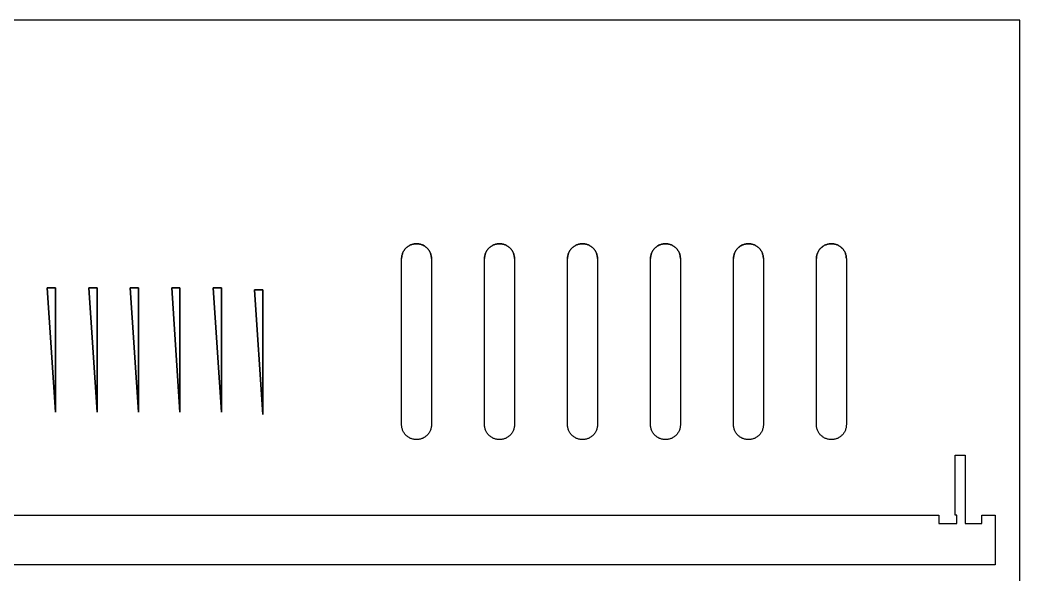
# Model space of a CAD drawing. Header units: inches. Extents: x -2871 to 2516, y -1264 to 7476.
# Drawn here: x -2086 to -1484, y 842 to 1176 of the extents above; entities that cross this region are included whole.
import ezdxf

# ---------------------------------------------------------------- set-up
doc = ezdxf.new("R2010")
doc.units = ezdxf.units.IN
doc.header["$MEASUREMENT"] = 0
doc.layers.add('0_SHEET_BirchPly 2440x1220x18', color=3, linetype='CONTINUOUS')
doc.layers.add('6_anyTOOL_CUTTHROUGH_OUTSIDE', color=5, linetype='CONTINUOUS')

msp = doc.modelspace()

# ---------------------------------------------------------------- linework, layer by layer
at = {"layer": '0_SHEET_BirchPly 2440x1220x18', "linetype": 'Continuous'}
msp.add_lwpolyline([(-1483.52, -1263.54), (-1483.52, 1176.46), (-2703.52, 1176.46), (-2703.52, -1263.54)], close=True, dxfattribs=at)
at = {"layer": '6_anyTOOL_CUTTHROUGH_OUTSIDE'}
for p, q in [((-1855.18, 1036.85), (-1855.38, 1036.43)), ((-1854.95, 1037.27), (-1855.18, 1036.85)), ((-1854.71, 1037.67), (-1854.95, 1037.27)), ((-1854.44, 1038.06), (-1854.71, 1037.67)), ((-1854.15, 1038.43), (-1854.44, 1038.06)), ((-1853.85, 1038.79), (-1854.15, 1038.43)), ((-1853.52, 1039.13), (-1853.85, 1038.79)), ((-1853.18, 1039.46), (-1853.52, 1039.13)), ((-1852.82, 1039.76), (-1853.18, 1039.46)), ((-1852.45, 1040.05), (-1852.82, 1039.76)), ((-1852.06, 1040.32), (-1852.45, 1040.05)), ((-1851.66, 1040.56), (-1852.06, 1040.32)), ((-1851.24, 1040.79), (-1851.66, 1040.56)), ((-1850.82, 1040.99), (-1851.24, 1040.79)), ((-1850.38, 1041.17), (-1850.82, 1040.99)), ((-1849.94, 1041.33), (-1850.38, 1041.17)), ((-1849.49, 1041.46), (-1849.94, 1041.33)), ((-1849.03, 1041.57), (-1849.49, 1041.46)), ((-1848.57, 1041.66), (-1849.03, 1041.57)), ((-1848.1, 1041.72), (-1848.57, 1041.66)), ((-1847.63, 1041.76), (-1848.1, 1041.72)), ((-1847.16, 1041.77), (-1847.63, 1041.76)), ((-1846.69, 1041.76), (-1847.16, 1041.77)), ((-1846.22, 1041.72), (-1846.69, 1041.76)), ((-1845.75, 1041.66), (-1846.22, 1041.72)), ((-1845.29, 1041.57), (-1845.75, 1041.66)), ((-1844.83, 1041.46), (-1845.29, 1041.57)), ((-1844.38, 1041.33), (-1844.83, 1041.46)), ((-1843.93, 1041.17), (-1844.38, 1041.33)), ((-1843.5, 1040.99), (-1843.93, 1041.17)), ((-1843.07, 1040.79), (-1843.5, 1040.99)), ((-1842.66, 1040.56), (-1843.07, 1040.79)), ((-1842.26, 1040.32), (-1842.66, 1040.56)), ((-1841.87, 1040.05), (-1842.26, 1040.32)), ((-1841.49, 1039.76), (-1841.87, 1040.05)), ((-1841.14, 1039.46), (-1841.49, 1039.76)), ((-1840.79, 1039.13), (-1841.14, 1039.46)), ((-1840.47, 1038.79), (-1840.79, 1039.13)), ((-1840.16, 1038.43), (-1840.47, 1038.79)), ((-1839.88, 1038.06), (-1840.16, 1038.43)), ((-1839.61, 1037.67), (-1839.88, 1038.06)), ((-1839.36, 1037.27), (-1839.61, 1037.67)), ((-1839.14, 1036.85), (-1839.36, 1037.27)), ((-1838.94, 1036.43), (-1839.14, 1036.85)), ((-1805.18, 1036.85), (-1805.38, 1036.43)), ((-1804.95, 1037.27), (-1805.18, 1036.85)), ((-1804.71, 1037.67), (-1804.95, 1037.27)), ((-1804.44, 1038.06), (-1804.71, 1037.67)), ((-1804.15, 1038.43), (-1804.44, 1038.06)), ((-1803.85, 1038.79), (-1804.15, 1038.43)), ((-1803.52, 1039.13), (-1803.85, 1038.79)), ((-1803.18, 1039.46), (-1803.52, 1039.13)), ((-1802.82, 1039.76), (-1803.18, 1039.46)), ((-1802.45, 1040.05), (-1802.82, 1039.76)), ((-1802.06, 1040.32), (-1802.45, 1040.05)), ((-1801.66, 1040.56), (-1802.06, 1040.32)), ((-1801.24, 1040.79), (-1801.66, 1040.56)), ((-1800.82, 1040.99), (-1801.24, 1040.79)), ((-1800.38, 1041.17), (-1800.82, 1040.99)), ((-1799.94, 1041.33), (-1800.38, 1041.17)), ((-1799.49, 1041.46), (-1799.94, 1041.33)), ((-1799.03, 1041.57), (-1799.49, 1041.46)), ((-1798.57, 1041.66), (-1799.03, 1041.57)), ((-1798.1, 1041.72), (-1798.57, 1041.66)), ((-1797.63, 1041.76), (-1798.1, 1041.72)), ((-1797.16, 1041.77), (-1797.63, 1041.76)), ((-1796.69, 1041.76), (-1797.16, 1041.77)), ((-1796.22, 1041.72), (-1796.69, 1041.76)), ((-1795.75, 1041.66), (-1796.22, 1041.72)), ((-1795.29, 1041.57), (-1795.75, 1041.66)), ((-1794.83, 1041.46), (-1795.29, 1041.57)), ((-1794.38, 1041.33), (-1794.83, 1041.46)), ((-1793.93, 1041.17), (-1794.38, 1041.33)), ((-1793.5, 1040.99), (-1793.93, 1041.17)), ((-1793.07, 1040.79), (-1793.5, 1040.99)), ((-1792.66, 1040.56), (-1793.07, 1040.79)), ((-1792.26, 1040.32), (-1792.66, 1040.56)), ((-1791.87, 1040.05), (-1792.26, 1040.32)), ((-1791.49, 1039.76), (-1791.87, 1040.05)), ((-1791.14, 1039.46), (-1791.49, 1039.76)), ((-1790.79, 1039.13), (-1791.14, 1039.46)), ((-1790.47, 1038.79), (-1790.79, 1039.13)), ((-1790.16, 1038.43), (-1790.47, 1038.79)), ((-1789.88, 1038.06), (-1790.16, 1038.43)), ((-1789.61, 1037.67), (-1789.88, 1038.06)), ((-1789.36, 1037.27), (-1789.61, 1037.67)), ((-1789.14, 1036.85), (-1789.36, 1037.27)), ((-1788.94, 1036.43), (-1789.14, 1036.85)), ((-1755.18, 1036.85), (-1755.38, 1036.43)), ((-1754.95, 1037.27), (-1755.18, 1036.85)), ((-1754.71, 1037.67), (-1754.95, 1037.27)), ((-1754.44, 1038.06), (-1754.71, 1037.67)), ((-1754.15, 1038.43), (-1754.44, 1038.06)), ((-1753.85, 1038.79), (-1754.15, 1038.43)), ((-1753.52, 1039.13), (-1753.85, 1038.79)), ((-1753.18, 1039.46), (-1753.52, 1039.13)), ((-1752.82, 1039.76), (-1753.18, 1039.46)), ((-1752.45, 1040.05), (-1752.82, 1039.76)), ((-1752.06, 1040.32), (-1752.45, 1040.05)), ((-1751.66, 1040.56), (-1752.06, 1040.32)), ((-1751.24, 1040.79), (-1751.66, 1040.56)), ((-1750.82, 1040.99), (-1751.24, 1040.79)), ((-1750.38, 1041.17), (-1750.82, 1040.99)), ((-1749.94, 1041.33), (-1750.38, 1041.17)), ((-1749.49, 1041.46), (-1749.94, 1041.33)), ((-1749.03, 1041.57), (-1749.49, 1041.46)), ((-1748.57, 1041.66), (-1749.03, 1041.57)), ((-1748.1, 1041.72), (-1748.57, 1041.66)), ((-1747.63, 1041.76), (-1748.1, 1041.72)), ((-1747.16, 1041.77), (-1747.63, 1041.76)), ((-1746.69, 1041.76), (-1747.16, 1041.77)), ((-1746.22, 1041.72), (-1746.69, 1041.76)), ((-1745.75, 1041.66), (-1746.22, 1041.72)), ((-1745.29, 1041.57), (-1745.75, 1041.66)), ((-1744.83, 1041.46), (-1745.29, 1041.57)), ((-1744.38, 1041.33), (-1744.83, 1041.46)), ((-1743.93, 1041.17), (-1744.38, 1041.33)), ((-1743.5, 1040.99), (-1743.93, 1041.17)), ((-1743.07, 1040.79), (-1743.5, 1040.99)), ((-1742.66, 1040.56), (-1743.07, 1040.79)), ((-1742.26, 1040.32), (-1742.66, 1040.56)), ((-1741.87, 1040.05), (-1742.26, 1040.32)), ((-1741.49, 1039.76), (-1741.87, 1040.05)), ((-1741.14, 1039.46), (-1741.49, 1039.76)), ((-1740.79, 1039.13), (-1741.14, 1039.46)), ((-1740.47, 1038.79), (-1740.79, 1039.13)), ((-1740.16, 1038.43), (-1740.47, 1038.79)), ((-1739.88, 1038.06), (-1740.16, 1038.43)), ((-1739.61, 1037.67), (-1739.88, 1038.06)), ((-1739.36, 1037.27), (-1739.61, 1037.67)), ((-1739.14, 1036.85), (-1739.36, 1037.27)), ((-1738.94, 1036.43), (-1739.14, 1036.85)), ((-1705.18, 1036.85), (-1705.38, 1036.43)), ((-1704.95, 1037.27), (-1705.18, 1036.85)), ((-1704.71, 1037.67), (-1704.95, 1037.27)), ((-1704.44, 1038.06), (-1704.71, 1037.67)), ((-1704.15, 1038.43), (-1704.44, 1038.06)), ((-1703.85, 1038.79), (-1704.15, 1038.43)), ((-1703.52, 1039.13), (-1703.85, 1038.79)), ((-1703.18, 1039.46), (-1703.52, 1039.13)), ((-1702.82, 1039.76), (-1703.18, 1039.46)), ((-1702.45, 1040.05), (-1702.82, 1039.76)), ((-1702.06, 1040.32), (-1702.45, 1040.05)), ((-1701.66, 1040.56), (-1702.06, 1040.32)), ((-1701.24, 1040.79), (-1701.66, 1040.56)), ((-1700.82, 1040.99), (-1701.24, 1040.79)), ((-1700.38, 1041.17), (-1700.82, 1040.99)), ((-1699.94, 1041.33), (-1700.38, 1041.17)), ((-1699.49, 1041.46), (-1699.94, 1041.33)), ((-1699.03, 1041.57), (-1699.49, 1041.46)), ((-1698.57, 1041.66), (-1699.03, 1041.57)), ((-1698.1, 1041.72), (-1698.57, 1041.66)), ((-1697.63, 1041.76), (-1698.1, 1041.72)), ((-1697.16, 1041.77), (-1697.63, 1041.76)), ((-1696.69, 1041.76), (-1697.16, 1041.77)), ((-1696.22, 1041.72), (-1696.69, 1041.76)), ((-1695.75, 1041.66), (-1696.22, 1041.72)), ((-1695.29, 1041.57), (-1695.75, 1041.66)), ((-1694.83, 1041.46), (-1695.29, 1041.57)), ((-1694.38, 1041.33), (-1694.83, 1041.46)), ((-1693.93, 1041.17), (-1694.38, 1041.33)), ((-1693.5, 1040.99), (-1693.93, 1041.17)), ((-1693.07, 1040.79), (-1693.5, 1040.99)), ((-1692.66, 1040.56), (-1693.07, 1040.79)), ((-1692.26, 1040.32), (-1692.66, 1040.56)), ((-1691.87, 1040.05), (-1692.26, 1040.32)), ((-1691.49, 1039.76), (-1691.87, 1040.05)), ((-1691.14, 1039.46), (-1691.49, 1039.76)), ((-1690.79, 1039.13), (-1691.14, 1039.46)), ((-1690.47, 1038.79), (-1690.79, 1039.13)), ((-1690.16, 1038.43), (-1690.47, 1038.79)), ((-1689.88, 1038.06), (-1690.16, 1038.43)), ((-1689.61, 1037.67), (-1689.88, 1038.06)), ((-1689.36, 1037.27), (-1689.61, 1037.67)), ((-1689.14, 1036.85), (-1689.36, 1037.27)), ((-1688.94, 1036.43), (-1689.14, 1036.85)), ((-1655.18, 1036.85), (-1655.38, 1036.43)), ((-1654.95, 1037.27), (-1655.18, 1036.85)), ((-1654.71, 1037.67), (-1654.95, 1037.27)), ((-1654.44, 1038.06), (-1654.71, 1037.67)), ((-1654.15, 1038.43), (-1654.44, 1038.06)), ((-1653.85, 1038.79), (-1654.15, 1038.43)), ((-1653.52, 1039.13), (-1653.85, 1038.79)), ((-1653.18, 1039.46), (-1653.52, 1039.13)), ((-1652.82, 1039.76), (-1653.18, 1039.46)), ((-1652.45, 1040.05), (-1652.82, 1039.76)), ((-1652.06, 1040.32), (-1652.45, 1040.05)), ((-1651.66, 1040.56), (-1652.06, 1040.32)), ((-1651.24, 1040.79), (-1651.66, 1040.56)), ((-1650.82, 1040.99), (-1651.24, 1040.79)), ((-1650.38, 1041.17), (-1650.82, 1040.99)), ((-1649.94, 1041.33), (-1650.38, 1041.17)), ((-1649.49, 1041.46), (-1649.94, 1041.33)), ((-1649.03, 1041.57), (-1649.49, 1041.46)), ((-1648.57, 1041.66), (-1649.03, 1041.57)), ((-1648.1, 1041.72), (-1648.57, 1041.66)), ((-1647.63, 1041.76), (-1648.1, 1041.72)), ((-1647.16, 1041.77), (-1647.63, 1041.76)), ((-1646.69, 1041.76), (-1647.16, 1041.77)), ((-1646.22, 1041.72), (-1646.69, 1041.76)), ((-1645.75, 1041.66), (-1646.22, 1041.72)), ((-1645.29, 1041.57), (-1645.75, 1041.66)), ((-1644.83, 1041.46), (-1645.29, 1041.57)), ((-1644.38, 1041.33), (-1644.83, 1041.46)), ((-1643.93, 1041.17), (-1644.38, 1041.33)), ((-1643.5, 1040.99), (-1643.93, 1041.17)), ((-1643.07, 1040.79), (-1643.5, 1040.99)), ((-1642.66, 1040.56), (-1643.07, 1040.79)), ((-1642.26, 1040.32), (-1642.66, 1040.56)), ((-1641.87, 1040.05), (-1642.26, 1040.32)), ((-1641.49, 1039.76), (-1641.87, 1040.05)), ((-1641.14, 1039.46), (-1641.49, 1039.76)), ((-1640.79, 1039.13), (-1641.14, 1039.46)), ((-1640.47, 1038.79), (-1640.79, 1039.13)), ((-1640.16, 1038.43), (-1640.47, 1038.79)), ((-1639.88, 1038.06), (-1640.16, 1038.43)), ((-1639.61, 1037.67), (-1639.88, 1038.06)), ((-1639.36, 1037.27), (-1639.61, 1037.67)), ((-1639.14, 1036.85), (-1639.36, 1037.27)), ((-1638.94, 1036.43), (-1639.14, 1036.85)), ((-1605.18, 1036.85), (-1605.38, 1036.43)), ((-1604.95, 1037.27), (-1605.18, 1036.85)), ((-1604.71, 1037.67), (-1604.95, 1037.27)), ((-1604.44, 1038.06), (-1604.71, 1037.67)), ((-1604.15, 1038.43), (-1604.44, 1038.06)), ((-1603.85, 1038.79), (-1604.15, 1038.43)), ((-1603.52, 1039.13), (-1603.85, 1038.79)), ((-1603.18, 1039.46), (-1603.52, 1039.13)), ((-1602.82, 1039.76), (-1603.18, 1039.46)), ((-1602.45, 1040.05), (-1602.82, 1039.76)), ((-1602.06, 1040.32), (-1602.45, 1040.05)), ((-1601.66, 1040.56), (-1602.06, 1040.32)), ((-1601.24, 1040.79), (-1601.66, 1040.56)), ((-1600.82, 1040.99), (-1601.24, 1040.79)), ((-1600.38, 1041.17), (-1600.82, 1040.99)), ((-1599.94, 1041.33), (-1600.38, 1041.17)), ((-1599.49, 1041.46), (-1599.94, 1041.33)), ((-1599.03, 1041.57), (-1599.49, 1041.46)), ((-1598.57, 1041.66), (-1599.03, 1041.57)), ((-1598.1, 1041.72), (-1598.57, 1041.66)), ((-1597.63, 1041.76), (-1598.1, 1041.72)), ((-1597.16, 1041.77), (-1597.63, 1041.76)), ((-1596.69, 1041.76), (-1597.16, 1041.77)), ((-1596.22, 1041.72), (-1596.69, 1041.76)), ((-1595.75, 1041.66), (-1596.22, 1041.72)), ((-1595.29, 1041.57), (-1595.75, 1041.66)), ((-1594.83, 1041.46), (-1595.29, 1041.57)), ((-1594.38, 1041.33), (-1594.83, 1041.46)), ((-1593.93, 1041.17), (-1594.38, 1041.33)), ((-1593.5, 1040.99), (-1593.93, 1041.17)), ((-1593.07, 1040.79), (-1593.5, 1040.99)), ((-1592.66, 1040.56), (-1593.07, 1040.79)), ((-1592.26, 1040.32), (-1592.66, 1040.56)), ((-1591.87, 1040.05), (-1592.26, 1040.32)), ((-1591.49, 1039.76), (-1591.87, 1040.05)), ((-1591.14, 1039.46), (-1591.49, 1039.76)), ((-1590.79, 1039.13), (-1591.14, 1039.46)), ((-1590.47, 1038.79), (-1590.79, 1039.13)), ((-1590.16, 1038.43), (-1590.47, 1038.79)), ((-1589.88, 1038.06), (-1590.16, 1038.43)), ((-1589.61, 1037.67), (-1589.88, 1038.06)), ((-1589.36, 1037.27), (-1589.61, 1037.67)), ((-1589.14, 1036.85), (-1589.36, 1037.27)), ((-1588.94, 1036.43), (-1589.14, 1036.85)), ((-1856.15, 1033.24), (-1856.16, 1032.77)), ((-1856.16, 932.77), (-1856.16, 1032.77)), ((-1856.11, 1033.71), (-1856.15, 1033.24)), ((-1856.05, 1034.18), (-1856.11, 1033.71)), ((-1855.96, 1034.64), (-1856.05, 1034.18)), ((-1855.85, 1035.1), (-1855.96, 1034.64)), ((-1855.72, 1035.55), (-1855.85, 1035.1)), ((-1855.56, 1035.99), (-1855.72, 1035.55)), ((-1855.38, 1036.43), (-1855.56, 1035.99)), ((-1838.76, 1035.99), (-1838.94, 1036.43)), ((-1838.6, 1035.55), (-1838.76, 1035.99)), ((-1838.46, 1035.1), (-1838.6, 1035.55)), ((-1838.35, 1034.64), (-1838.46, 1035.1)), ((-1838.27, 1034.18), (-1838.35, 1034.64)), ((-1838.21, 1033.71), (-1838.27, 1034.18)), ((-1838.17, 1033.24), (-1838.21, 1033.71)), ((-1838.16, 1032.77), (-1838.17, 1033.24)), ((-1838.16, 1032.77), (-1838.16, 932.77)), ((-1806.15, 1033.24), (-1806.16, 1032.77)), ((-1806.16, 932.77), (-1806.16, 1032.77)), ((-1806.11, 1033.71), (-1806.15, 1033.24)), ((-1806.05, 1034.18), (-1806.11, 1033.71)), ((-1805.96, 1034.64), (-1806.05, 1034.18)), ((-1805.85, 1035.1), (-1805.96, 1034.64)), ((-1805.72, 1035.55), (-1805.85, 1035.1)), ((-1805.56, 1035.99), (-1805.72, 1035.55)), ((-1805.38, 1036.43), (-1805.56, 1035.99)), ((-1788.76, 1035.99), (-1788.94, 1036.43)), ((-1788.6, 1035.55), (-1788.76, 1035.99)), ((-1788.46, 1035.1), (-1788.6, 1035.55)), ((-1788.35, 1034.64), (-1788.46, 1035.1)), ((-1788.27, 1034.18), (-1788.35, 1034.64)), ((-1788.21, 1033.71), (-1788.27, 1034.18)), ((-1788.17, 1033.24), (-1788.21, 1033.71)), ((-1788.16, 1032.77), (-1788.17, 1033.24)), ((-1788.16, 1032.77), (-1788.16, 932.77)), ((-1756.15, 1033.24), (-1756.16, 1032.77)), ((-1756.16, 932.77), (-1756.16, 1032.77)), ((-1756.11, 1033.71), (-1756.15, 1033.24)), ((-1756.05, 1034.18), (-1756.11, 1033.71)), ((-1755.96, 1034.64), (-1756.05, 1034.18)), ((-1755.85, 1035.1), (-1755.96, 1034.64)), ((-1755.72, 1035.55), (-1755.85, 1035.1)), ((-1755.56, 1035.99), (-1755.72, 1035.55)), ((-1755.38, 1036.43), (-1755.56, 1035.99)), ((-1738.76, 1035.99), (-1738.94, 1036.43)), ((-1738.6, 1035.55), (-1738.76, 1035.99)), ((-1738.46, 1035.1), (-1738.6, 1035.55)), ((-1738.35, 1034.64), (-1738.46, 1035.1)), ((-1738.27, 1034.18), (-1738.35, 1034.64)), ((-1738.21, 1033.71), (-1738.27, 1034.18)), ((-1738.17, 1033.24), (-1738.21, 1033.71)), ((-1738.16, 1032.77), (-1738.17, 1033.24)), ((-1738.16, 1032.77), (-1738.16, 932.77)), ((-1706.15, 1033.24), (-1706.16, 1032.77)), ((-1706.16, 932.77), (-1706.16, 1032.77)), ((-1706.11, 1033.71), (-1706.15, 1033.24)), ((-1706.05, 1034.18), (-1706.11, 1033.71)), ((-1705.96, 1034.64), (-1706.05, 1034.18)), ((-1705.85, 1035.1), (-1705.96, 1034.64)), ((-1705.72, 1035.55), (-1705.85, 1035.1)), ((-1705.56, 1035.99), (-1705.72, 1035.55)), ((-1705.38, 1036.43), (-1705.56, 1035.99)), ((-1688.76, 1035.99), (-1688.94, 1036.43)), ((-1688.6, 1035.55), (-1688.76, 1035.99)), ((-1688.46, 1035.1), (-1688.6, 1035.55)), ((-1688.35, 1034.64), (-1688.46, 1035.1)), ((-1688.27, 1034.18), (-1688.35, 1034.64)), ((-1688.21, 1033.71), (-1688.27, 1034.18)), ((-1688.17, 1033.24), (-1688.21, 1033.71)), ((-1688.16, 1032.77), (-1688.17, 1033.24)), ((-1688.16, 1032.77), (-1688.16, 932.77)), ((-1656.15, 1033.24), (-1656.16, 1032.77)), ((-1656.16, 932.77), (-1656.16, 1032.77)), ((-1656.11, 1033.71), (-1656.15, 1033.24)), ((-1656.05, 1034.18), (-1656.11, 1033.71)), ((-1655.96, 1034.64), (-1656.05, 1034.18)), ((-1655.85, 1035.1), (-1655.96, 1034.64)), ((-1655.72, 1035.55), (-1655.85, 1035.1)), ((-1655.56, 1035.99), (-1655.72, 1035.55)), ((-1655.38, 1036.43), (-1655.56, 1035.99)), ((-1638.76, 1035.99), (-1638.94, 1036.43)), ((-1638.6, 1035.55), (-1638.76, 1035.99)), ((-1638.46, 1035.1), (-1638.6, 1035.55)), ((-1638.35, 1034.64), (-1638.46, 1035.1)), ((-1638.27, 1034.18), (-1638.35, 1034.64)), ((-1638.21, 1033.71), (-1638.27, 1034.18)), ((-1638.17, 1033.24), (-1638.21, 1033.71)), ((-1638.16, 1032.77), (-1638.17, 1033.24)), ((-1638.16, 1032.77), (-1638.16, 932.77)), ((-1606.15, 1033.24), (-1606.16, 1032.77)), ((-1606.16, 932.77), (-1606.16, 1032.77)), ((-1606.11, 1033.71), (-1606.15, 1033.24)), ((-1606.05, 1034.18), (-1606.11, 1033.71)), ((-1605.96, 1034.64), (-1606.05, 1034.18)), ((-1605.85, 1035.1), (-1605.96, 1034.64)), ((-1605.72, 1035.55), (-1605.85, 1035.1)), ((-1605.56, 1035.99), (-1605.72, 1035.55)), ((-1605.38, 1036.43), (-1605.56, 1035.99)), ((-1588.76, 1035.99), (-1588.94, 1036.43)), ((-1588.6, 1035.55), (-1588.76, 1035.99)), ((-1588.46, 1035.1), (-1588.6, 1035.55)), ((-1588.35, 1034.64), (-1588.46, 1035.1)), ((-1588.27, 1034.18), (-1588.35, 1034.64)), ((-1588.21, 1033.71), (-1588.27, 1034.18)), ((-1588.17, 1033.24), (-1588.21, 1033.71)), ((-1588.16, 1032.77), (-1588.17, 1033.24)), ((-1588.16, 1032.77), (-1588.16, 932.77)), ((-2064.71, 1015.28), (-2069.71, 1015.28)), ((-2069.71, 1015.28), (-2064.71, 940.28)), ((-2064.71, 940.28), (-2064.71, 1015.28)), ((-2039.71, 1015.28), (-2044.71, 1015.28)), ((-2044.71, 1015.28), (-2039.71, 940.28)), ((-2039.71, 940.28), (-2039.71, 1015.28)), ((-2014.71, 1015.28), (-2019.71, 1015.28)), ((-2019.71, 1015.28), (-2014.71, 940.28)), ((-2014.71, 940.28), (-2014.71, 1015.28)), ((-1989.71, 1015.28), (-1994.71, 1015.28)), ((-1994.71, 1015.28), (-1989.71, 940.28)), ((-1989.71, 940.28), (-1989.71, 1015.28)), ((-1964.71, 1015.28), (-1969.71, 1015.28)), ((-1969.71, 1015.28), (-1964.71, 940.28)), ((-1964.71, 940.28), (-1964.71, 1015.28)), ((-1939.74, 1013.99), (-1944.74, 1013.99)), ((-1944.74, 1013.99), (-1939.74, 938.99)), ((-1939.74, 938.99), (-1939.74, 1013.99)), ((-1856.15, 932.3), (-1856.16, 932.77)), ((-1856.11, 931.83), (-1856.15, 932.3)), ((-1856.05, 931.36), (-1856.11, 931.83)), ((-1855.96, 930.9), (-1856.05, 931.36)), ((-1855.85, 930.44), (-1855.96, 930.9)), ((-1855.72, 929.99), (-1855.85, 930.44)), ((-1855.56, 929.54), (-1855.72, 929.99)), ((-1855.38, 929.11), (-1855.56, 929.54)), ((-1855.18, 928.68), (-1855.38, 929.11)), ((-1854.95, 928.27), (-1855.18, 928.68)), ((-1854.71, 927.87), (-1854.95, 928.27)), ((-1839.36, 928.27), (-1839.61, 927.87)), ((-1839.14, 928.68), (-1839.36, 928.27)), ((-1838.94, 929.11), (-1839.14, 928.68)), ((-1838.76, 929.54), (-1838.94, 929.11)), ((-1838.6, 929.99), (-1838.76, 929.54)), ((-1838.46, 930.44), (-1838.6, 929.99)), ((-1838.35, 930.9), (-1838.46, 930.44)), ((-1838.27, 931.36), (-1838.35, 930.9)), ((-1838.21, 931.83), (-1838.27, 931.36)), ((-1838.17, 932.3), (-1838.21, 931.83)), ((-1838.16, 932.77), (-1838.17, 932.3)), ((-1806.15, 932.3), (-1806.16, 932.77)), ((-1806.11, 931.83), (-1806.15, 932.3)), ((-1806.05, 931.36), (-1806.11, 931.83)), ((-1805.96, 930.9), (-1806.05, 931.36)), ((-1805.85, 930.44), (-1805.96, 930.9)), ((-1805.72, 929.99), (-1805.85, 930.44)), ((-1805.56, 929.54), (-1805.72, 929.99)), ((-1805.38, 929.11), (-1805.56, 929.54)), ((-1805.18, 928.68), (-1805.38, 929.11)), ((-1804.95, 928.27), (-1805.18, 928.68)), ((-1804.71, 927.87), (-1804.95, 928.27)), ((-1789.36, 928.27), (-1789.61, 927.87)), ((-1789.14, 928.68), (-1789.36, 928.27)), ((-1788.94, 929.11), (-1789.14, 928.68)), ((-1788.76, 929.54), (-1788.94, 929.11)), ((-1788.6, 929.99), (-1788.76, 929.54)), ((-1788.46, 930.44), (-1788.6, 929.99)), ((-1788.35, 930.9), (-1788.46, 930.44)), ((-1788.27, 931.36), (-1788.35, 930.9)), ((-1788.21, 931.83), (-1788.27, 931.36)), ((-1788.17, 932.3), (-1788.21, 931.83)), ((-1788.16, 932.77), (-1788.17, 932.3)), ((-1756.15, 932.3), (-1756.16, 932.77)), ((-1756.11, 931.83), (-1756.15, 932.3)), ((-1756.05, 931.36), (-1756.11, 931.83)), ((-1755.96, 930.9), (-1756.05, 931.36)), ((-1755.85, 930.44), (-1755.96, 930.9)), ((-1755.72, 929.99), (-1755.85, 930.44)), ((-1755.56, 929.54), (-1755.72, 929.99)), ((-1755.38, 929.11), (-1755.56, 929.54)), ((-1755.18, 928.68), (-1755.38, 929.11)), ((-1754.95, 928.27), (-1755.18, 928.68)), ((-1754.71, 927.87), (-1754.95, 928.27)), ((-1739.36, 928.27), (-1739.61, 927.87)), ((-1739.14, 928.68), (-1739.36, 928.27)), ((-1738.94, 929.11), (-1739.14, 928.68)), ((-1738.76, 929.54), (-1738.94, 929.11)), ((-1738.6, 929.99), (-1738.76, 929.54)), ((-1738.46, 930.44), (-1738.6, 929.99)), ((-1738.35, 930.9), (-1738.46, 930.44)), ((-1738.27, 931.36), (-1738.35, 930.9)), ((-1738.21, 931.83), (-1738.27, 931.36)), ((-1738.17, 932.3), (-1738.21, 931.83)), ((-1738.16, 932.77), (-1738.17, 932.3)), ((-1706.15, 932.3), (-1706.16, 932.77)), ((-1706.11, 931.83), (-1706.15, 932.3)), ((-1706.05, 931.36), (-1706.11, 931.83)), ((-1705.96, 930.9), (-1706.05, 931.36)), ((-1705.85, 930.44), (-1705.96, 930.9)), ((-1705.72, 929.99), (-1705.85, 930.44)), ((-1705.56, 929.54), (-1705.72, 929.99)), ((-1705.38, 929.11), (-1705.56, 929.54)), ((-1705.18, 928.68), (-1705.38, 929.11)), ((-1704.95, 928.27), (-1705.18, 928.68)), ((-1704.71, 927.87), (-1704.95, 928.27)), ((-1689.36, 928.27), (-1689.61, 927.87)), ((-1689.14, 928.68), (-1689.36, 928.27)), ((-1688.94, 929.11), (-1689.14, 928.68)), ((-1688.76, 929.54), (-1688.94, 929.11)), ((-1688.6, 929.99), (-1688.76, 929.54)), ((-1688.46, 930.44), (-1688.6, 929.99)), ((-1688.35, 930.9), (-1688.46, 930.44)), ((-1688.27, 931.36), (-1688.35, 930.9)), ((-1688.21, 931.83), (-1688.27, 931.36)), ((-1688.17, 932.3), (-1688.21, 931.83)), ((-1688.16, 932.77), (-1688.17, 932.3)), ((-1656.15, 932.3), (-1656.16, 932.77)), ((-1656.11, 931.83), (-1656.15, 932.3)), ((-1656.05, 931.36), (-1656.11, 931.83)), ((-1655.96, 930.9), (-1656.05, 931.36)), ((-1655.85, 930.44), (-1655.96, 930.9)), ((-1655.72, 929.99), (-1655.85, 930.44)), ((-1655.56, 929.54), (-1655.72, 929.99)), ((-1655.38, 929.11), (-1655.56, 929.54)), ((-1655.18, 928.68), (-1655.38, 929.11)), ((-1654.95, 928.27), (-1655.18, 928.68)), ((-1654.71, 927.87), (-1654.95, 928.27)), ((-1639.36, 928.27), (-1639.61, 927.87)), ((-1639.14, 928.68), (-1639.36, 928.27)), ((-1638.94, 929.11), (-1639.14, 928.68)), ((-1638.76, 929.54), (-1638.94, 929.11)), ((-1638.6, 929.99), (-1638.76, 929.54)), ((-1638.46, 930.44), (-1638.6, 929.99)), ((-1638.35, 930.9), (-1638.46, 930.44)), ((-1638.27, 931.36), (-1638.35, 930.9)), ((-1638.21, 931.83), (-1638.27, 931.36)), ((-1638.17, 932.3), (-1638.21, 931.83)), ((-1638.16, 932.77), (-1638.17, 932.3)), ((-1606.15, 932.3), (-1606.16, 932.77)), ((-1606.11, 931.83), (-1606.15, 932.3)), ((-1606.05, 931.36), (-1606.11, 931.83)), ((-1605.96, 930.9), (-1606.05, 931.36)), ((-1605.85, 930.44), (-1605.96, 930.9)), ((-1605.72, 929.99), (-1605.85, 930.44)), ((-1605.56, 929.54), (-1605.72, 929.99)), ((-1605.38, 929.11), (-1605.56, 929.54)), ((-1605.18, 928.68), (-1605.38, 929.11)), ((-1604.95, 928.27), (-1605.18, 928.68)), ((-1604.71, 927.87), (-1604.95, 928.27)), ((-1589.36, 928.27), (-1589.61, 927.87)), ((-1589.14, 928.68), (-1589.36, 928.27)), ((-1588.94, 929.11), (-1589.14, 928.68)), ((-1588.76, 929.54), (-1588.94, 929.11)), ((-1588.6, 929.99), (-1588.76, 929.54)), ((-1588.46, 930.44), (-1588.6, 929.99)), ((-1588.35, 930.9), (-1588.46, 930.44)), ((-1588.27, 931.36), (-1588.35, 930.9)), ((-1588.21, 931.83), (-1588.27, 931.36)), ((-1588.17, 932.3), (-1588.21, 931.83)), ((-1588.16, 932.77), (-1588.17, 932.3)), ((-1854.44, 927.48), (-1854.71, 927.87)), ((-1854.15, 927.1), (-1854.44, 927.48)), ((-1853.85, 926.75), (-1854.15, 927.1)), ((-1853.52, 926.4), (-1853.85, 926.75)), ((-1853.18, 926.08), (-1853.52, 926.4)), ((-1852.82, 925.77), (-1853.18, 926.08)), ((-1852.45, 925.49), (-1852.82, 925.77)), ((-1852.06, 925.22), (-1852.45, 925.49)), ((-1851.66, 924.97), (-1852.06, 925.22)), ((-1851.24, 924.75), (-1851.66, 924.97)), ((-1850.82, 924.55), (-1851.24, 924.75)), ((-1850.38, 924.37), (-1850.82, 924.55)), ((-1849.94, 924.21), (-1850.38, 924.37)), ((-1849.49, 924.07), (-1849.94, 924.21)), ((-1849.03, 923.96), (-1849.49, 924.07)), ((-1848.57, 923.88), (-1849.03, 923.96)), ((-1848.1, 923.82), (-1848.57, 923.88)), ((-1847.63, 923.78), (-1848.1, 923.82)), ((-1847.16, 923.77), (-1847.63, 923.78)), ((-1846.69, 923.78), (-1847.16, 923.77)), ((-1846.22, 923.82), (-1846.69, 923.78)), ((-1845.75, 923.88), (-1846.22, 923.82)), ((-1845.29, 923.96), (-1845.75, 923.88)), ((-1844.83, 924.07), (-1845.29, 923.96)), ((-1844.38, 924.21), (-1844.83, 924.07)), ((-1843.93, 924.37), (-1844.38, 924.21)), ((-1843.5, 924.55), (-1843.93, 924.37)), ((-1843.07, 924.75), (-1843.5, 924.55)), ((-1842.66, 924.97), (-1843.07, 924.75)), ((-1842.26, 925.22), (-1842.66, 924.97)), ((-1841.87, 925.49), (-1842.26, 925.22)), ((-1841.49, 925.77), (-1841.87, 925.49)), ((-1841.14, 926.08), (-1841.49, 925.77)), ((-1840.79, 926.4), (-1841.14, 926.08)), ((-1840.47, 926.75), (-1840.79, 926.4)), ((-1840.16, 927.1), (-1840.47, 926.75)), ((-1839.88, 927.48), (-1840.16, 927.1)), ((-1839.61, 927.87), (-1839.88, 927.48)), ((-1804.44, 927.48), (-1804.71, 927.87)), ((-1804.15, 927.1), (-1804.44, 927.48)), ((-1803.85, 926.75), (-1804.15, 927.1)), ((-1803.52, 926.4), (-1803.85, 926.75)), ((-1803.18, 926.08), (-1803.52, 926.4)), ((-1802.82, 925.77), (-1803.18, 926.08)), ((-1802.45, 925.49), (-1802.82, 925.77)), ((-1802.06, 925.22), (-1802.45, 925.49)), ((-1801.66, 924.97), (-1802.06, 925.22)), ((-1801.24, 924.75), (-1801.66, 924.97)), ((-1800.82, 924.55), (-1801.24, 924.75)), ((-1800.38, 924.37), (-1800.82, 924.55)), ((-1799.94, 924.21), (-1800.38, 924.37)), ((-1799.49, 924.07), (-1799.94, 924.21)), ((-1799.03, 923.96), (-1799.49, 924.07)), ((-1798.57, 923.88), (-1799.03, 923.96)), ((-1798.1, 923.82), (-1798.57, 923.88)), ((-1797.63, 923.78), (-1798.1, 923.82)), ((-1797.16, 923.77), (-1797.63, 923.78)), ((-1796.69, 923.78), (-1797.16, 923.77)), ((-1796.22, 923.82), (-1796.69, 923.78)), ((-1795.75, 923.88), (-1796.22, 923.82)), ((-1795.29, 923.96), (-1795.75, 923.88)), ((-1794.83, 924.07), (-1795.29, 923.96)), ((-1794.38, 924.21), (-1794.83, 924.07)), ((-1793.93, 924.37), (-1794.38, 924.21)), ((-1793.5, 924.55), (-1793.93, 924.37)), ((-1793.07, 924.75), (-1793.5, 924.55)), ((-1792.66, 924.97), (-1793.07, 924.75)), ((-1792.26, 925.22), (-1792.66, 924.97)), ((-1791.87, 925.49), (-1792.26, 925.22)), ((-1791.49, 925.77), (-1791.87, 925.49)), ((-1791.14, 926.08), (-1791.49, 925.77)), ((-1790.79, 926.4), (-1791.14, 926.08)), ((-1790.47, 926.75), (-1790.79, 926.4)), ((-1790.16, 927.1), (-1790.47, 926.75)), ((-1789.88, 927.48), (-1790.16, 927.1)), ((-1789.61, 927.87), (-1789.88, 927.48)), ((-1754.44, 927.48), (-1754.71, 927.87)), ((-1754.15, 927.1), (-1754.44, 927.48)), ((-1753.85, 926.75), (-1754.15, 927.1)), ((-1753.52, 926.4), (-1753.85, 926.75)), ((-1753.18, 926.08), (-1753.52, 926.4)), ((-1752.82, 925.77), (-1753.18, 926.08)), ((-1752.45, 925.49), (-1752.82, 925.77)), ((-1752.06, 925.22), (-1752.45, 925.49)), ((-1751.66, 924.97), (-1752.06, 925.22)), ((-1751.24, 924.75), (-1751.66, 924.97)), ((-1750.82, 924.55), (-1751.24, 924.75)), ((-1750.38, 924.37), (-1750.82, 924.55)), ((-1749.94, 924.21), (-1750.38, 924.37)), ((-1749.49, 924.07), (-1749.94, 924.21)), ((-1749.03, 923.96), (-1749.49, 924.07)), ((-1748.57, 923.88), (-1749.03, 923.96)), ((-1748.1, 923.82), (-1748.57, 923.88)), ((-1747.63, 923.78), (-1748.1, 923.82)), ((-1747.16, 923.77), (-1747.63, 923.78)), ((-1746.69, 923.78), (-1747.16, 923.77)), ((-1746.22, 923.82), (-1746.69, 923.78)), ((-1745.75, 923.88), (-1746.22, 923.82)), ((-1745.29, 923.96), (-1745.75, 923.88)), ((-1744.83, 924.07), (-1745.29, 923.96)), ((-1744.38, 924.21), (-1744.83, 924.07)), ((-1743.93, 924.37), (-1744.38, 924.21)), ((-1743.5, 924.55), (-1743.93, 924.37)), ((-1743.07, 924.75), (-1743.5, 924.55)), ((-1742.66, 924.97), (-1743.07, 924.75)), ((-1742.26, 925.22), (-1742.66, 924.97)), ((-1741.87, 925.49), (-1742.26, 925.22)), ((-1741.49, 925.77), (-1741.87, 925.49)), ((-1741.14, 926.08), (-1741.49, 925.77)), ((-1740.79, 926.4), (-1741.14, 926.08)), ((-1740.47, 926.75), (-1740.79, 926.4)), ((-1740.16, 927.1), (-1740.47, 926.75)), ((-1739.88, 927.48), (-1740.16, 927.1)), ((-1739.61, 927.87), (-1739.88, 927.48)), ((-1704.44, 927.48), (-1704.71, 927.87)), ((-1704.15, 927.1), (-1704.44, 927.48)), ((-1703.85, 926.75), (-1704.15, 927.1)), ((-1703.52, 926.4), (-1703.85, 926.75)), ((-1703.18, 926.08), (-1703.52, 926.4)), ((-1702.82, 925.77), (-1703.18, 926.08)), ((-1702.45, 925.49), (-1702.82, 925.77)), ((-1702.06, 925.22), (-1702.45, 925.49)), ((-1701.66, 924.97), (-1702.06, 925.22)), ((-1701.24, 924.75), (-1701.66, 924.97)), ((-1700.82, 924.55), (-1701.24, 924.75)), ((-1700.38, 924.37), (-1700.82, 924.55)), ((-1699.94, 924.21), (-1700.38, 924.37)), ((-1699.49, 924.07), (-1699.94, 924.21)), ((-1699.03, 923.96), (-1699.49, 924.07)), ((-1698.57, 923.88), (-1699.03, 923.96)), ((-1698.1, 923.82), (-1698.57, 923.88)), ((-1697.63, 923.78), (-1698.1, 923.82)), ((-1697.16, 923.77), (-1697.63, 923.78)), ((-1696.69, 923.78), (-1697.16, 923.77)), ((-1696.22, 923.82), (-1696.69, 923.78)), ((-1695.75, 923.88), (-1696.22, 923.82)), ((-1695.29, 923.96), (-1695.75, 923.88)), ((-1694.83, 924.07), (-1695.29, 923.96)), ((-1694.38, 924.21), (-1694.83, 924.07)), ((-1693.93, 924.37), (-1694.38, 924.21)), ((-1693.5, 924.55), (-1693.93, 924.37)), ((-1693.07, 924.75), (-1693.5, 924.55)), ((-1692.66, 924.97), (-1693.07, 924.75)), ((-1692.26, 925.22), (-1692.66, 924.97)), ((-1691.87, 925.49), (-1692.26, 925.22)), ((-1691.49, 925.77), (-1691.87, 925.49)), ((-1691.14, 926.08), (-1691.49, 925.77)), ((-1690.79, 926.4), (-1691.14, 926.08)), ((-1690.47, 926.75), (-1690.79, 926.4)), ((-1690.16, 927.1), (-1690.47, 926.75)), ((-1689.88, 927.48), (-1690.16, 927.1)), ((-1689.61, 927.87), (-1689.88, 927.48)), ((-1654.44, 927.48), (-1654.71, 927.87)), ((-1654.15, 927.1), (-1654.44, 927.48)), ((-1653.85, 926.75), (-1654.15, 927.1)), ((-1653.52, 926.4), (-1653.85, 926.75)), ((-1653.18, 926.08), (-1653.52, 926.4)), ((-1652.82, 925.77), (-1653.18, 926.08)), ((-1652.45, 925.49), (-1652.82, 925.77)), ((-1652.06, 925.22), (-1652.45, 925.49)), ((-1651.66, 924.97), (-1652.06, 925.22)), ((-1651.24, 924.75), (-1651.66, 924.97)), ((-1650.82, 924.55), (-1651.24, 924.75)), ((-1650.38, 924.37), (-1650.82, 924.55)), ((-1649.94, 924.21), (-1650.38, 924.37)), ((-1649.49, 924.07), (-1649.94, 924.21)), ((-1649.03, 923.96), (-1649.49, 924.07)), ((-1648.57, 923.88), (-1649.03, 923.96)), ((-1648.1, 923.82), (-1648.57, 923.88)), ((-1647.63, 923.78), (-1648.1, 923.82)), ((-1647.16, 923.77), (-1647.63, 923.78)), ((-1646.69, 923.78), (-1647.16, 923.77)), ((-1646.22, 923.82), (-1646.69, 923.78)), ((-1645.75, 923.88), (-1646.22, 923.82)), ((-1645.29, 923.96), (-1645.75, 923.88)), ((-1644.83, 924.07), (-1645.29, 923.96)), ((-1644.38, 924.21), (-1644.83, 924.07)), ((-1643.93, 924.37), (-1644.38, 924.21)), ((-1643.5, 924.55), (-1643.93, 924.37)), ((-1643.07, 924.75), (-1643.5, 924.55)), ((-1642.66, 924.97), (-1643.07, 924.75)), ((-1642.26, 925.22), (-1642.66, 924.97)), ((-1641.87, 925.49), (-1642.26, 925.22)), ((-1641.49, 925.77), (-1641.87, 925.49)), ((-1641.14, 926.08), (-1641.49, 925.77)), ((-1640.79, 926.4), (-1641.14, 926.08)), ((-1640.47, 926.75), (-1640.79, 926.4)), ((-1640.16, 927.1), (-1640.47, 926.75)), ((-1639.88, 927.48), (-1640.16, 927.1)), ((-1639.61, 927.87), (-1639.88, 927.48)), ((-1604.44, 927.48), (-1604.71, 927.87)), ((-1604.15, 927.1), (-1604.44, 927.48)), ((-1603.85, 926.75), (-1604.15, 927.1)), ((-1603.52, 926.4), (-1603.85, 926.75)), ((-1603.18, 926.08), (-1603.52, 926.4)), ((-1602.82, 925.77), (-1603.18, 926.08)), ((-1602.45, 925.49), (-1602.82, 925.77)), ((-1602.06, 925.22), (-1602.45, 925.49)), ((-1601.66, 924.97), (-1602.06, 925.22)), ((-1601.24, 924.75), (-1601.66, 924.97)), ((-1600.82, 924.55), (-1601.24, 924.75)), ((-1600.38, 924.37), (-1600.82, 924.55)), ((-1599.94, 924.21), (-1600.38, 924.37)), ((-1599.49, 924.07), (-1599.94, 924.21)), ((-1599.03, 923.96), (-1599.49, 924.07)), ((-1598.57, 923.88), (-1599.03, 923.96)), ((-1598.1, 923.82), (-1598.57, 923.88)), ((-1597.63, 923.78), (-1598.1, 923.82)), ((-1597.16, 923.77), (-1597.63, 923.78)), ((-1596.69, 923.78), (-1597.16, 923.77)), ((-1596.22, 923.82), (-1596.69, 923.78)), ((-1595.75, 923.88), (-1596.22, 923.82)), ((-1595.29, 923.96), (-1595.75, 923.88)), ((-1594.83, 924.07), (-1595.29, 923.96)), ((-1594.38, 924.21), (-1594.83, 924.07)), ((-1593.93, 924.37), (-1594.38, 924.21)), ((-1593.5, 924.55), (-1593.93, 924.37)), ((-1593.07, 924.75), (-1593.5, 924.55)), ((-1592.66, 924.97), (-1593.07, 924.75)), ((-1592.26, 925.22), (-1592.66, 924.97)), ((-1591.87, 925.49), (-1592.26, 925.22)), ((-1591.49, 925.77), (-1591.87, 925.49)), ((-1591.14, 926.08), (-1591.49, 925.77)), ((-1590.79, 926.4), (-1591.14, 926.08)), ((-1590.47, 926.75), (-1590.79, 926.4)), ((-1590.16, 927.1), (-1590.47, 926.75)), ((-1589.88, 927.48), (-1590.16, 927.1)), ((-1589.61, 927.87), (-1589.88, 927.48))]:
    msp.add_line(p, q, dxfattribs=at)
at = {"layer": '6_anyTOOL_CUTTHROUGH_OUTSIDE', "linetype": 'Continuous'}
for points in [[(-1856.16, 932.77), (-1856.16, 1032.77), (-1856.15, 1033.24), (-1856.11, 1033.71), (-1856.05, 1034.18), (-1855.96, 1034.64), (-1855.85, 1035.1), (-1855.72, 1035.55), (-1855.56, 1035.99), (-1855.38, 1036.43), (-1855.18, 1036.85), (-1854.95, 1037.27), (-1854.71, 1037.67), (-1854.44, 1038.06), (-1854.15, 1038.43), (-1853.85, 1038.79), (-1853.52, 1039.13), (-1853.18, 1039.46), (-1852.82, 1039.76), (-1852.45, 1040.05), (-1852.06, 1040.32), (-1851.66, 1040.56), (-1851.24, 1040.79), (-1850.82, 1040.99), (-1850.38, 1041.17), (-1849.94, 1041.33), (-1849.49, 1041.46), (-1849.03, 1041.57), (-1848.57, 1041.66), (-1848.1, 1041.72), (-1847.63, 1041.76), (-1847.16, 1041.77), (-1846.69, 1041.76), (-1846.22, 1041.72), (-1845.75, 1041.66), (-1845.29, 1041.57), (-1844.83, 1041.46), (-1844.38, 1041.33), (-1843.93, 1041.17), (-1843.5, 1040.99), (-1843.07, 1040.79), (-1842.66, 1040.56), (-1842.26, 1040.32), (-1841.87, 1040.05), (-1841.49, 1039.76), (-1841.14, 1039.46), (-1840.79, 1039.13), (-1840.47, 1038.79), (-1840.16, 1038.43), (-1839.88, 1038.06), (-1839.61, 1037.67), (-1839.36, 1037.27), (-1839.14, 1036.85), (-1838.94, 1036.43), (-1838.76, 1035.99), (-1838.6, 1035.55), (-1838.46, 1035.1), (-1838.35, 1034.64), (-1838.27, 1034.18), (-1838.21, 1033.71), (-1838.17, 1033.24), (-1838.16, 1032.77), (-1838.16, 932.77), (-1838.17, 932.3), (-1838.21, 931.83), (-1838.27, 931.36), (-1838.35, 930.9), (-1838.46, 930.44), (-1838.6, 929.99), (-1838.76, 929.54), (-1838.94, 929.11), (-1839.14, 928.68), (-1839.36, 928.27), (-1839.61, 927.87), (-1839.88, 927.48), (-1840.16, 927.1), (-1840.47, 926.75), (-1840.79, 926.4), (-1841.14, 926.08), (-1841.49, 925.77), (-1841.87, 925.49), (-1842.26, 925.22), (-1842.66, 924.97), (-1843.07, 924.75), (-1843.5, 924.55), (-1843.93, 924.37), (-1844.38, 924.21), (-1844.83, 924.07), (-1845.29, 923.96), (-1845.75, 923.88), (-1846.22, 923.82), (-1846.69, 923.78), (-1847.16, 923.77), (-1847.63, 923.78), (-1848.1, 923.82), (-1848.57, 923.88), (-1849.03, 923.96), (-1849.49, 924.07), (-1849.94, 924.21), (-1850.38, 924.37), (-1850.82, 924.55), (-1851.24, 924.75), (-1851.66, 924.97), (-1852.06, 925.22), (-1852.45, 925.49), (-1852.82, 925.77), (-1853.18, 926.08), (-1853.52, 926.4), (-1853.85, 926.75), (-1854.15, 927.1), (-1854.44, 927.48), (-1854.71, 927.87), (-1854.95, 928.27), (-1855.18, 928.68), (-1855.38, 929.11), (-1855.56, 929.54), (-1855.72, 929.99), (-1855.85, 930.44), (-1855.96, 930.9), (-1856.05, 931.36), (-1856.11, 931.83), (-1856.15, 932.3)], [(-1806.16, 1032.77), (-1806.15, 1033.24), (-1806.11, 1033.71), (-1806.05, 1034.18), (-1805.96, 1034.64), (-1805.85, 1035.1), (-1805.72, 1035.55), (-1805.56, 1035.99), (-1805.38, 1036.43), (-1805.18, 1036.85), (-1804.95, 1037.27), (-1804.71, 1037.67), (-1804.44, 1038.06), (-1804.15, 1038.43), (-1803.85, 1038.79), (-1803.52, 1039.13), (-1803.18, 1039.46), (-1802.82, 1039.76), (-1802.45, 1040.05), (-1802.06, 1040.32), (-1801.66, 1040.56), (-1801.24, 1040.79), (-1800.82, 1040.99), (-1800.38, 1041.17), (-1799.94, 1041.33), (-1799.49, 1041.46), (-1799.03, 1041.57), (-1798.57, 1041.66), (-1798.1, 1041.72), (-1797.63, 1041.76), (-1797.16, 1041.77), (-1796.69, 1041.76), (-1796.22, 1041.72), (-1795.75, 1041.66), (-1795.29, 1041.57), (-1794.83, 1041.46), (-1794.38, 1041.33), (-1793.93, 1041.17), (-1793.5, 1040.99), (-1793.07, 1040.79), (-1792.66, 1040.56), (-1792.26, 1040.32), (-1791.87, 1040.05), (-1791.49, 1039.76), (-1791.14, 1039.46), (-1790.79, 1039.13), (-1790.47, 1038.79), (-1790.16, 1038.43), (-1789.88, 1038.06), (-1789.61, 1037.67), (-1789.36, 1037.27), (-1789.14, 1036.85), (-1788.94, 1036.43), (-1788.76, 1035.99), (-1788.6, 1035.55), (-1788.46, 1035.1), (-1788.35, 1034.64), (-1788.27, 1034.18), (-1788.21, 1033.71), (-1788.17, 1033.24), (-1788.16, 1032.77), (-1788.16, 932.77), (-1788.17, 932.3), (-1788.21, 931.83), (-1788.27, 931.36), (-1788.35, 930.9), (-1788.46, 930.44), (-1788.6, 929.99), (-1788.76, 929.54), (-1788.94, 929.11), (-1789.14, 928.68), (-1789.36, 928.27), (-1789.61, 927.87), (-1789.88, 927.48), (-1790.16, 927.1), (-1790.47, 926.75), (-1790.79, 926.4), (-1791.14, 926.08), (-1791.49, 925.77), (-1791.87, 925.49), (-1792.26, 925.22), (-1792.66, 924.97), (-1793.07, 924.75), (-1793.5, 924.55), (-1793.93, 924.37), (-1794.38, 924.21), (-1794.83, 924.07), (-1795.29, 923.96), (-1795.75, 923.88), (-1796.22, 923.82), (-1796.69, 923.78), (-1797.16, 923.77), (-1797.63, 923.78), (-1798.1, 923.82), (-1798.57, 923.88), (-1799.03, 923.96), (-1799.49, 924.07), (-1799.94, 924.21), (-1800.38, 924.37), (-1800.82, 924.55), (-1801.24, 924.75), (-1801.66, 924.97), (-1802.06, 925.22), (-1802.45, 925.49), (-1802.82, 925.77), (-1803.18, 926.08), (-1803.52, 926.4), (-1803.85, 926.75), (-1804.15, 927.1), (-1804.44, 927.48), (-1804.71, 927.87), (-1804.95, 928.27), (-1805.18, 928.68), (-1805.38, 929.11), (-1805.56, 929.54), (-1805.72, 929.99), (-1805.85, 930.44), (-1805.96, 930.9), (-1806.05, 931.36), (-1806.11, 931.83), (-1806.15, 932.3), (-1806.16, 932.77)], [(-1756.16, 932.77), (-1756.16, 1032.77), (-1756.15, 1033.24), (-1756.11, 1033.71), (-1756.05, 1034.18), (-1755.96, 1034.64), (-1755.85, 1035.1), (-1755.72, 1035.55), (-1755.56, 1035.99), (-1755.38, 1036.43), (-1755.18, 1036.85), (-1754.95, 1037.27), (-1754.71, 1037.67), (-1754.44, 1038.06), (-1754.15, 1038.43), (-1753.85, 1038.79), (-1753.52, 1039.13), (-1753.18, 1039.46), (-1752.82, 1039.76), (-1752.45, 1040.05), (-1752.06, 1040.32), (-1751.66, 1040.56), (-1751.24, 1040.79), (-1750.82, 1040.99), (-1750.38, 1041.17), (-1749.94, 1041.33), (-1749.49, 1041.46), (-1749.03, 1041.57), (-1748.57, 1041.66), (-1748.1, 1041.72), (-1747.63, 1041.76), (-1747.16, 1041.77), (-1746.69, 1041.76), (-1746.22, 1041.72), (-1745.75, 1041.66), (-1745.29, 1041.57), (-1744.83, 1041.46), (-1744.38, 1041.33), (-1743.93, 1041.17), (-1743.5, 1040.99), (-1743.07, 1040.79), (-1742.66, 1040.56), (-1742.26, 1040.32), (-1741.87, 1040.05), (-1741.49, 1039.76), (-1741.14, 1039.46), (-1740.79, 1039.13), (-1740.47, 1038.79), (-1740.16, 1038.43), (-1739.88, 1038.06), (-1739.61, 1037.67), (-1739.36, 1037.27), (-1739.14, 1036.85), (-1738.94, 1036.43), (-1738.76, 1035.99), (-1738.6, 1035.55), (-1738.46, 1035.1), (-1738.35, 1034.64), (-1738.27, 1034.18), (-1738.21, 1033.71), (-1738.17, 1033.24), (-1738.16, 1032.77), (-1738.16, 932.77), (-1738.17, 932.3), (-1738.21, 931.83), (-1738.27, 931.36), (-1738.35, 930.9), (-1738.46, 930.44), (-1738.6, 929.99), (-1738.76, 929.54), (-1738.94, 929.11), (-1739.14, 928.68), (-1739.36, 928.27), (-1739.61, 927.87), (-1739.88, 927.48), (-1740.16, 927.1), (-1740.47, 926.75), (-1740.79, 926.4), (-1741.14, 926.08), (-1741.49, 925.77), (-1741.87, 925.49), (-1742.26, 925.22), (-1742.66, 924.97), (-1743.07, 924.75), (-1743.5, 924.55), (-1743.93, 924.37), (-1744.38, 924.21), (-1744.83, 924.07), (-1745.29, 923.96), (-1745.75, 923.88), (-1746.22, 923.82), (-1746.69, 923.78), (-1747.16, 923.77), (-1747.63, 923.78), (-1748.1, 923.82), (-1748.57, 923.88), (-1749.03, 923.96), (-1749.49, 924.07), (-1749.94, 924.21), (-1750.38, 924.37), (-1750.82, 924.55), (-1751.24, 924.75), (-1751.66, 924.97), (-1752.06, 925.22), (-1752.45, 925.49), (-1752.82, 925.77), (-1753.18, 926.08), (-1753.52, 926.4), (-1753.85, 926.75), (-1754.15, 927.1), (-1754.44, 927.48), (-1754.71, 927.87), (-1754.95, 928.27), (-1755.18, 928.68), (-1755.38, 929.11), (-1755.56, 929.54), (-1755.72, 929.99), (-1755.85, 930.44), (-1755.96, 930.9), (-1756.05, 931.36), (-1756.11, 931.83), (-1756.15, 932.3)], [(-1706.16, 1032.77), (-1706.15, 1033.24), (-1706.11, 1033.71), (-1706.05, 1034.18), (-1705.96, 1034.64), (-1705.85, 1035.1), (-1705.72, 1035.55), (-1705.56, 1035.99), (-1705.38, 1036.43), (-1705.18, 1036.85), (-1704.95, 1037.27), (-1704.71, 1037.67), (-1704.44, 1038.06), (-1704.15, 1038.43), (-1703.85, 1038.79), (-1703.52, 1039.13), (-1703.18, 1039.46), (-1702.82, 1039.76), (-1702.45, 1040.05), (-1702.06, 1040.32), (-1701.66, 1040.56), (-1701.24, 1040.79), (-1700.82, 1040.99), (-1700.38, 1041.17), (-1699.94, 1041.33), (-1699.49, 1041.46), (-1699.03, 1041.57), (-1698.57, 1041.66), (-1698.1, 1041.72), (-1697.63, 1041.76), (-1697.16, 1041.77), (-1696.69, 1041.76), (-1696.22, 1041.72), (-1695.75, 1041.66), (-1695.29, 1041.57), (-1694.83, 1041.46), (-1694.38, 1041.33), (-1693.93, 1041.17), (-1693.5, 1040.99), (-1693.07, 1040.79), (-1692.66, 1040.56), (-1692.26, 1040.32), (-1691.87, 1040.05), (-1691.49, 1039.76), (-1691.14, 1039.46), (-1690.79, 1039.13), (-1690.47, 1038.79), (-1690.16, 1038.43), (-1689.88, 1038.06), (-1689.61, 1037.67), (-1689.36, 1037.27), (-1689.14, 1036.85), (-1688.94, 1036.43), (-1688.76, 1035.99), (-1688.6, 1035.55), (-1688.46, 1035.1), (-1688.35, 1034.64), (-1688.27, 1034.18), (-1688.21, 1033.71), (-1688.17, 1033.24), (-1688.16, 1032.77), (-1688.16, 932.77), (-1688.17, 932.3), (-1688.21, 931.83), (-1688.27, 931.36), (-1688.35, 930.9), (-1688.46, 930.44), (-1688.6, 929.99), (-1688.76, 929.54), (-1688.94, 929.11), (-1689.14, 928.68), (-1689.36, 928.27), (-1689.61, 927.87), (-1689.88, 927.48), (-1690.16, 927.1), (-1690.47, 926.75), (-1690.79, 926.4), (-1691.14, 926.08), (-1691.49, 925.77), (-1691.87, 925.49), (-1692.26, 925.22), (-1692.66, 924.97), (-1693.07, 924.75), (-1693.5, 924.55), (-1693.93, 924.37), (-1694.38, 924.21), (-1694.83, 924.07), (-1695.29, 923.96), (-1695.75, 923.88), (-1696.22, 923.82), (-1696.69, 923.78), (-1697.16, 923.77), (-1697.63, 923.78), (-1698.1, 923.82), (-1698.57, 923.88), (-1699.03, 923.96), (-1699.49, 924.07), (-1699.94, 924.21), (-1700.38, 924.37), (-1700.82, 924.55), (-1701.24, 924.75), (-1701.66, 924.97), (-1702.06, 925.22), (-1702.45, 925.49), (-1702.82, 925.77), (-1703.18, 926.08), (-1703.52, 926.4), (-1703.85, 926.75), (-1704.15, 927.1), (-1704.44, 927.48), (-1704.71, 927.87), (-1704.95, 928.27), (-1705.18, 928.68), (-1705.38, 929.11), (-1705.56, 929.54), (-1705.72, 929.99), (-1705.85, 930.44), (-1705.96, 930.9), (-1706.05, 931.36), (-1706.11, 931.83), (-1706.15, 932.3), (-1706.16, 932.77)], [(-1656.16, 932.77), (-1656.16, 1032.77), (-1656.15, 1033.24), (-1656.11, 1033.71), (-1656.05, 1034.18), (-1655.96, 1034.64), (-1655.85, 1035.1), (-1655.72, 1035.55), (-1655.56, 1035.99), (-1655.38, 1036.43), (-1655.18, 1036.85), (-1654.95, 1037.27), (-1654.71, 1037.67), (-1654.44, 1038.06), (-1654.15, 1038.43), (-1653.85, 1038.79), (-1653.52, 1039.13), (-1653.18, 1039.46), (-1652.82, 1039.76), (-1652.45, 1040.05), (-1652.06, 1040.32), (-1651.66, 1040.56), (-1651.24, 1040.79), (-1650.82, 1040.99), (-1650.38, 1041.17), (-1649.94, 1041.33), (-1649.49, 1041.46), (-1649.03, 1041.57), (-1648.57, 1041.66), (-1648.1, 1041.72), (-1647.63, 1041.76), (-1647.16, 1041.77), (-1646.69, 1041.76), (-1646.22, 1041.72), (-1645.75, 1041.66), (-1645.29, 1041.57), (-1644.83, 1041.46), (-1644.38, 1041.33), (-1643.93, 1041.17), (-1643.5, 1040.99), (-1643.07, 1040.79), (-1642.66, 1040.56), (-1642.26, 1040.32), (-1641.87, 1040.05), (-1641.49, 1039.76), (-1641.14, 1039.46), (-1640.79, 1039.13), (-1640.47, 1038.79), (-1640.16, 1038.43), (-1639.88, 1038.06), (-1639.61, 1037.67), (-1639.36, 1037.27), (-1639.14, 1036.85), (-1638.94, 1036.43), (-1638.76, 1035.99), (-1638.6, 1035.55), (-1638.46, 1035.1), (-1638.35, 1034.64), (-1638.27, 1034.18), (-1638.21, 1033.71), (-1638.17, 1033.24), (-1638.16, 1032.77), (-1638.16, 932.77), (-1638.17, 932.3), (-1638.21, 931.83), (-1638.27, 931.36), (-1638.35, 930.9), (-1638.46, 930.44), (-1638.6, 929.99), (-1638.76, 929.54), (-1638.94, 929.11), (-1639.14, 928.68), (-1639.36, 928.27), (-1639.61, 927.87), (-1639.88, 927.48), (-1640.16, 927.1), (-1640.47, 926.75), (-1640.79, 926.4), (-1641.14, 926.08), (-1641.49, 925.77), (-1641.87, 925.49), (-1642.26, 925.22), (-1642.66, 924.97), (-1643.07, 924.75), (-1643.5, 924.55), (-1643.93, 924.37), (-1644.38, 924.21), (-1644.83, 924.07), (-1645.29, 923.96), (-1645.75, 923.88), (-1646.22, 923.82), (-1646.69, 923.78), (-1647.16, 923.77), (-1647.63, 923.78), (-1648.1, 923.82), (-1648.57, 923.88), (-1649.03, 923.96), (-1649.49, 924.07), (-1649.94, 924.21), (-1650.38, 924.37), (-1650.82, 924.55), (-1651.24, 924.75), (-1651.66, 924.97), (-1652.06, 925.22), (-1652.45, 925.49), (-1652.82, 925.77), (-1653.18, 926.08), (-1653.52, 926.4), (-1653.85, 926.75), (-1654.15, 927.1), (-1654.44, 927.48), (-1654.71, 927.87), (-1654.95, 928.27), (-1655.18, 928.68), (-1655.38, 929.11), (-1655.56, 929.54), (-1655.72, 929.99), (-1655.85, 930.44), (-1655.96, 930.9), (-1656.05, 931.36), (-1656.11, 931.83), (-1656.15, 932.3)], [(-1606.16, 932.77), (-1606.16, 1032.77), (-1606.15, 1033.24), (-1606.11, 1033.71), (-1606.05, 1034.18), (-1605.96, 1034.64), (-1605.85, 1035.1), (-1605.72, 1035.55), (-1605.56, 1035.99), (-1605.38, 1036.43), (-1605.18, 1036.85), (-1604.95, 1037.27), (-1604.71, 1037.67), (-1604.44, 1038.06), (-1604.15, 1038.43), (-1603.85, 1038.79), (-1603.52, 1039.13), (-1603.18, 1039.46), (-1602.82, 1039.76), (-1602.45, 1040.05), (-1602.06, 1040.32), (-1601.66, 1040.56), (-1601.24, 1040.79), (-1600.82, 1040.99), (-1600.38, 1041.17), (-1599.94, 1041.33), (-1599.49, 1041.46), (-1599.03, 1041.57), (-1598.57, 1041.66), (-1598.1, 1041.72), (-1597.63, 1041.76), (-1597.16, 1041.77), (-1596.69, 1041.76), (-1596.22, 1041.72), (-1595.75, 1041.66), (-1595.29, 1041.57), (-1594.83, 1041.46), (-1594.38, 1041.33), (-1593.93, 1041.17), (-1593.5, 1040.99), (-1593.07, 1040.79), (-1592.66, 1040.56), (-1592.26, 1040.32), (-1591.87, 1040.05), (-1591.49, 1039.76), (-1591.14, 1039.46), (-1590.79, 1039.13), (-1590.47, 1038.79), (-1590.16, 1038.43), (-1589.88, 1038.06), (-1589.61, 1037.67), (-1589.36, 1037.27), (-1589.14, 1036.85), (-1588.94, 1036.43), (-1588.76, 1035.99), (-1588.6, 1035.55), (-1588.46, 1035.1), (-1588.35, 1034.64), (-1588.27, 1034.18), (-1588.21, 1033.71), (-1588.17, 1033.24), (-1588.16, 1032.77), (-1588.16, 932.77), (-1588.17, 932.3), (-1588.21, 931.83), (-1588.27, 931.36), (-1588.35, 930.9), (-1588.46, 930.44), (-1588.6, 929.99), (-1588.76, 929.54), (-1588.94, 929.11), (-1589.14, 928.68), (-1589.36, 928.27), (-1589.61, 927.87), (-1589.88, 927.48), (-1590.16, 927.1), (-1590.47, 926.75), (-1590.79, 926.4), (-1591.14, 926.08), (-1591.49, 925.77), (-1591.87, 925.49), (-1592.26, 925.22), (-1592.66, 924.97), (-1593.07, 924.75), (-1593.5, 924.55), (-1593.93, 924.37), (-1594.38, 924.21), (-1594.83, 924.07), (-1595.29, 923.96), (-1595.75, 923.88), (-1596.22, 923.82), (-1596.69, 923.78), (-1597.16, 923.77), (-1597.63, 923.78), (-1598.1, 923.82), (-1598.57, 923.88), (-1599.03, 923.96), (-1599.49, 924.07), (-1599.94, 924.21), (-1600.38, 924.37), (-1600.82, 924.55), (-1601.24, 924.75), (-1601.66, 924.97), (-1602.06, 925.22), (-1602.45, 925.49), (-1602.82, 925.77), (-1603.18, 926.08), (-1603.52, 926.4), (-1603.85, 926.75), (-1604.15, 927.1), (-1604.44, 927.48), (-1604.71, 927.87), (-1604.95, 928.27), (-1605.18, 928.68), (-1605.38, 929.11), (-1605.56, 929.54), (-1605.72, 929.99), (-1605.85, 930.44), (-1605.96, 930.9), (-1606.05, 931.36), (-1606.11, 931.83), (-1606.15, 932.3)], [(-2069.71, 1015.28), (-2064.71, 1015.28), (-2064.71, 940.28)], [(-2044.71, 1015.28), (-2039.71, 1015.28), (-2039.71, 940.28)], [(-2019.71, 1015.28), (-2014.71, 1015.28), (-2014.71, 940.28)], [(-1994.71, 1015.28), (-1989.71, 1015.28), (-1989.71, 940.28)], [(-1969.71, 1015.28), (-1964.71, 1015.28), (-1964.71, 940.28)], [(-1944.74, 1013.99), (-1939.74, 1013.99), (-1939.74, 938.99)], [(-2614.52, 878.36), (-2606.52, 878.36), (-2606.52, 873.36), (-2596.52, 873.36), (-2596.52, 914.36), (-2591.52, 914.36), (-2591.52, 873.36), (-2582.52, 873.36), (-2582.52, 878.36), (-1532.52, 878.36), (-1532.52, 873.36), (-1521.52, 873.36), (-1521.52, 878.36), (-1522.52, 878.36), (-1522.52, 914.36), (-1516.52, 914.36), (-1516.52, 873.36), (-1506.52, 873.36), (-1506.52, 878.36), (-1498.52, 878.36), (-1498.52, 848.36), (-2614.52, 848.36)]]:
    msp.add_lwpolyline(points, close=True, dxfattribs=at)

doc.saveas('drawing.dxf')
